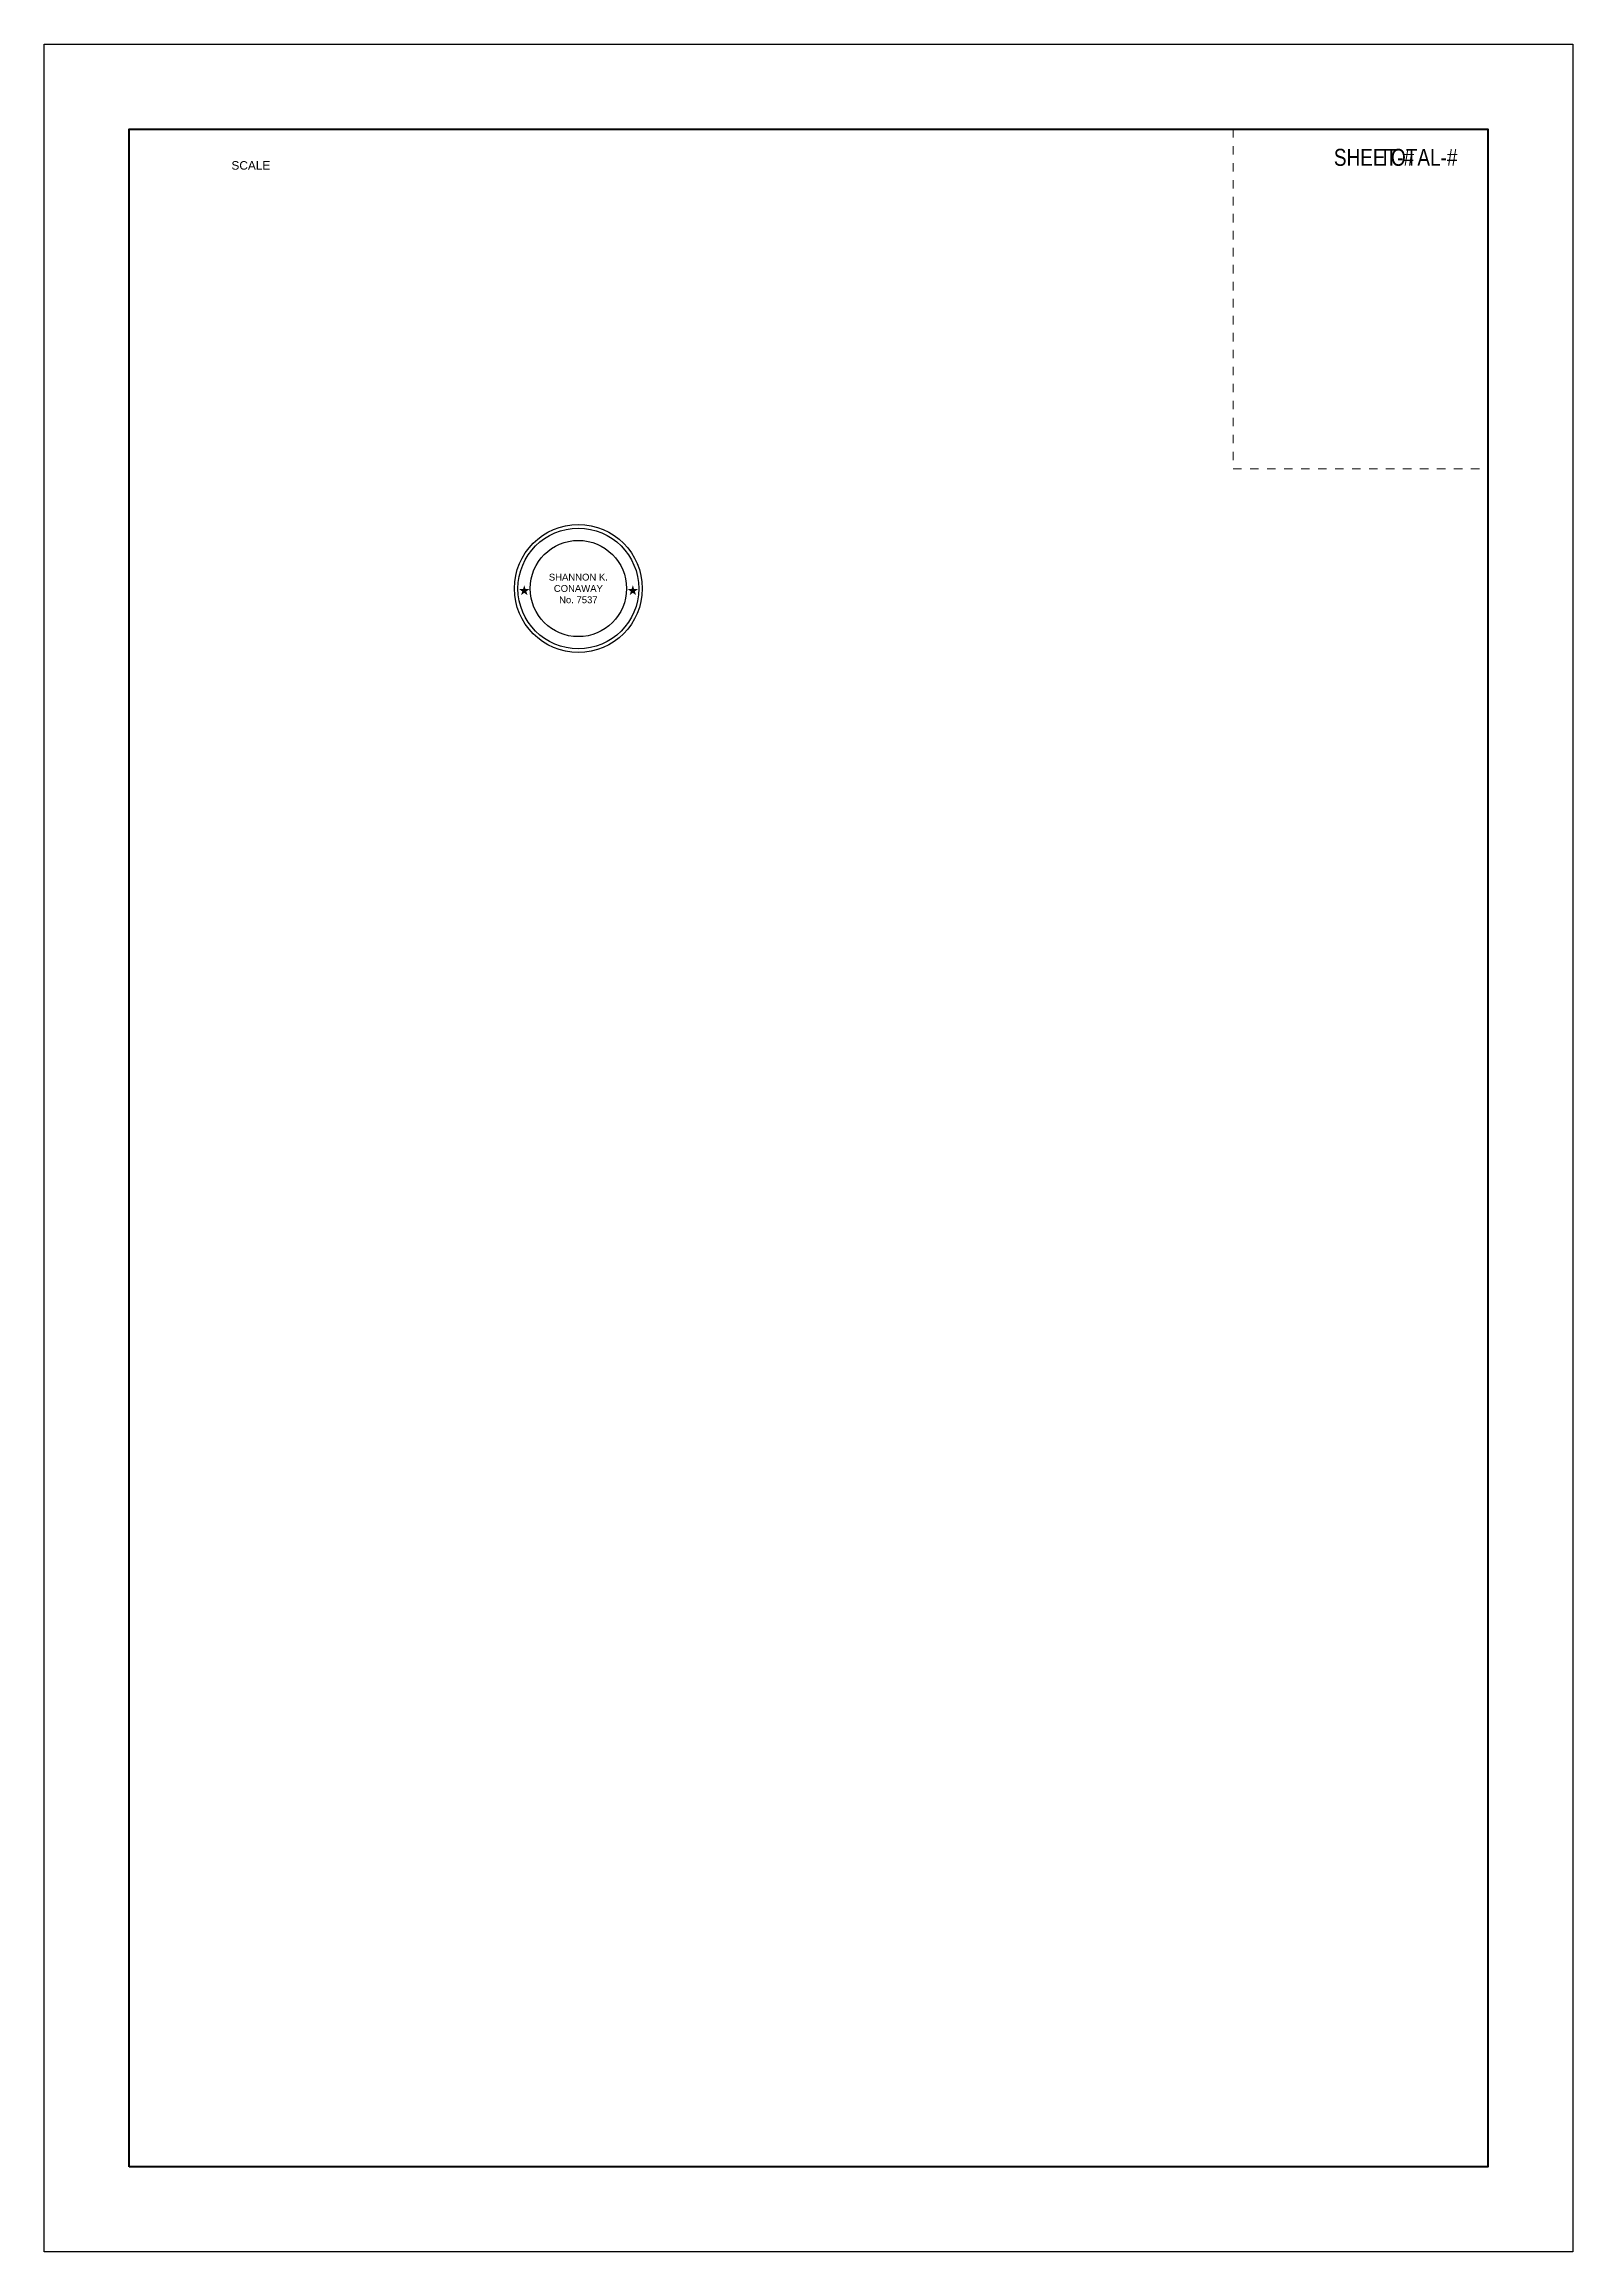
# Paper-space layout '26x18' of a CAD drawing. Header units: feet. Extents: x 0 to 18, y 0 to 26.
import ezdxf
from ezdxf.enums import TextEntityAlignment as Align

# ---------------------------------------------------------------- set-up
doc = ezdxf.new("R2010")
doc.units = ezdxf.units.FT
doc.header["$MEASUREMENT"] = 0
doc.linetypes.add('DOT4', pattern=[0.06, 0, -0.06])
doc.layers.get('0').update_dxf_attribs({"color": 253})
doc.layers.get('Defpoints').update_dxf_attribs({"color": 253})
for name, color, linetype, lineweight in [('V-ANNO-STMP-', 253, 'Continuous', 25), ('V-ANNO-TTLB-ATRB-', 253, 'Continuous', 25), ('V-ANNO-TTLB-HVY-', 253, 'Continuous', 80), ('V-ANNO-TTLB-TEXT-THN-', 253, 'Continuous', 25)]:
    doc.layers.add(name, color=color, linetype=linetype, lineweight=lineweight)
doc.styles.add('NCS', font='arial.ttf', dxfattribs={"height": 0.1})
doc.styles.add('NCS1', font='arial.ttf', dxfattribs={"width": 0.8, "height": 0.09375})

# ---------------------------------------------------------------- blocks, each defined once
blk = doc.blocks.new('*U5096')
for points in [[(-0.637, 0.039), (-0.651, -0.006), (-0.699, -0.006), (-0.66, -0.034), (-0.675, -0.078), (-0.637, -0.051), (-0.599, -0.078), (-0.613, -0.034), (-0.575, -0.006), (-0.622, -0.006)], [(0.642, 0.039), (0.627, -0.006), (0.58, -0.006), (0.618, -0.034), (0.604, -0.078), (0.642, -0.051), (0.68, -0.078), (0.665, -0.034), (0.703, -0.006), (0.656, -0.006)]]:
    blk.add_hatch(color=1).paths.add_polyline_path(points)
at = {"color": 2}
blk.add_circle((0, 0), 0.753, dxfattribs=at)
at = {"color": 1}
blk.add_circle((0, 0), 0.711, dxfattribs=at)
at = {"color": 2, "linetype": 'Continuous'}
blk.add_circle((0, 0), 0.567, dxfattribs=at)
at = {"color": 1, "insert": (0, 0), "char_height": 0.08, "width": 1.05, "attachment_point": 5, "style": 'NCS'}
blk.add_mtext('SHANNON K. CONAWAY\\PNo. 7537 ', dxfattribs=at)

psp = doc.layouts.new('26x18')

# ---------------------------------------------------------------- linework, layer by layer
at = {"layer": 'Defpoints'}
psp.add_lwpolyline([(0, 0), (0, 26), (18, 26), (18, 0)], close=True, dxfattribs=at)
at = {"layer": 'V-ANNO-TTLB-HVY-'}
psp.add_lwpolyline([(1, 1), (1, 25), (17, 25), (17, 1)], close=True, dxfattribs=at)
at = {"layer": 'V-ANNO-TTLB-TEXT-THN-', "linetype": 'DOT4', "lineweight": 0}
for p, q in [((14, 25), (14, 21)), ((14, 21), (17, 21))]:
    psp.add_line(p, q, dxfattribs=at)

# ---------------------------------------------------------------- block references
at = {"layer": 'V-ANNO-STMP-', "xscale": 0.9999979999998985, "yscale": 0.9999979999998985, "zscale": 0.9999979999998985}
psp.add_blockref('*U5096', (6.29, 19.589), dxfattribs=at)

# ---------------------------------------------------------------- texts
at = {"layer": 'V-ANNO-TTLB-ATRB-', "style": 'NCS1', "width": 0.8}
for tag, text, p in [('SHEET-#', '1', (15.658, 24.667)), ('TOTAL-#', '#', (16.182, 24.667))]:
    psp.add_attdef(tag, text=text, height=0.2, dxfattribs=at).set_placement(p, align=Align.MIDDLE_CENTER)
at = {"layer": 'V-ANNO-TTLB-ATRB-', "style": 'NCS1'}
psp.add_attdef('SCALE', text='_" = _\'', height=0.1, dxfattribs=at).set_placement((2.434, 24.572), align=Align.MIDDLE_CENTER)

doc.saveas('drawing.dxf')
